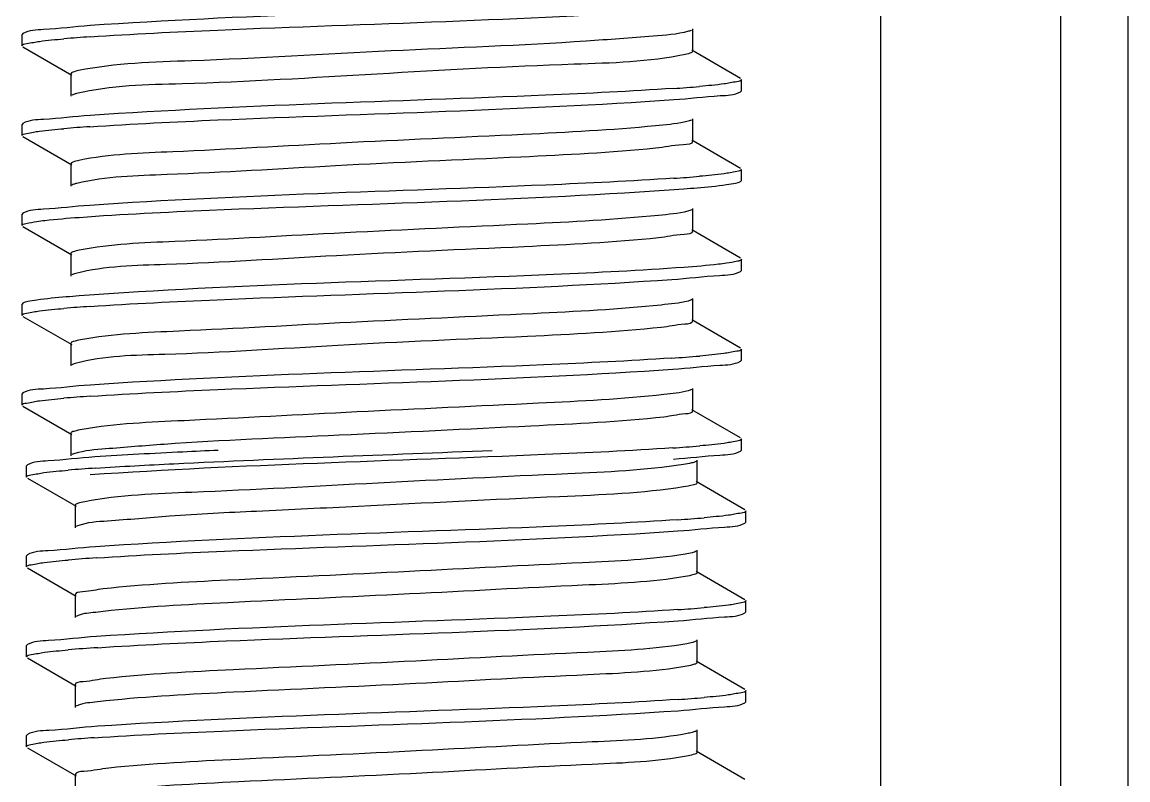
# Model space of a CAD drawing. Extents: x 27938 to 1507990, y 110129 to 923079.
# Drawn here: x 526351.7 to 526644.6, y 382403 to 382603.8 of the extents above; entities that cross this region are included whole.
import ezdxf

# ---------------------------------------------------------------- set-up
doc = ezdxf.new("R2010")
doc.units = 0
doc.header["$LTSCALE"] = 1000
doc.header["$MEASUREMENT"] = 0

msp = doc.modelspace()

# ---------------------------------------------------------------- linework, layer by layer
at = {"linetype": 'Continuous'}
for p, q in [((526579.08, 383675.04), (526579.08, 378934.02)), ((526626.71, 383675.04), (526626.71, 378934.02)), ((526644.57, 383675.04), (526644.57, 378934.02)), ((526351.9, 382600.81), (526351.67, 382600.55)), ((526529.29, 382596.08), (526529.29, 382602.04)), ((526351.67, 382597.57), (526351.67, 382600.55)), ((526351.67, 382597.57), (526351.67, 382600.55)), ((526351.9, 382597.31), (526364.82, 382589.83)), ((526528.16, 382595.46), (526527.28, 382595.24)), ((526541.95, 382588.9), (526529.03, 382596.38)), ((526364.56, 382590.13), (526364.56, 382584.18)), ((526542.18, 382585.67), (526542.18, 382588.64)), ((526542.18, 382585.67), (526542.18, 382588.64)), ((526541.95, 382585.4), (526542.18, 382585.67)), ((526529.29, 382572.27), (526529.29, 382578.22)), ((526351.9, 382577), (526351.67, 382576.74)), ((526351.67, 382573.76), (526351.67, 382576.74)), ((526351.67, 382573.76), (526351.67, 382576.74)), ((526351.9, 382573.5), (526364.82, 382566.02)), ((526541.95, 382565.09), (526529.03, 382572.57)), ((526364.56, 382566.32), (526364.56, 382560.36)), ((526542.18, 382561.85), (526542.18, 382564.83)), ((526541.95, 382561.59), (526542.18, 382561.85)), ((526529.29, 382548.46), (526529.29, 382554.41)), ((526351.9, 382553.18), (526351.67, 382552.92)), ((526351.67, 382549.95), (526351.67, 382552.92)), ((526351.67, 382549.95), (526351.67, 382552.92)), ((526351.9, 382549.69), (526364.82, 382542.2)), ((526541.95, 382541.28), (526529.03, 382548.76)), ((526364.56, 382542.5), (526364.56, 382536.55)), ((526542.18, 382538.04), (526542.18, 382541.02)), ((526542.18, 382538.04), (526542.18, 382541.02)), ((526541.95, 382537.78), (526542.18, 382538.04)), ((526529.29, 382524.64), (526529.29, 382530.6)), ((526351.9, 382529.37), (526351.67, 382529.11)), ((526351.67, 382526.13), (526351.67, 382529.11)), ((526351.67, 382526.13), (526351.67, 382529.11)), ((526351.9, 382525.87), (526364.82, 382518.39)), ((526541.95, 382517.46), (526529.03, 382524.95)), ((526364.56, 382518.69), (526364.56, 382512.74)), ((526542.18, 382514.23), (526542.18, 382517.2)), ((526542.18, 382514.23), (526542.18, 382517.2)), ((526541.95, 382513.97), (526542.18, 382514.23)), ((526351.9, 382505.56), (526351.67, 382505.3)), ((526351.67, 382502.32), (526351.67, 382505.3)), ((526351.67, 382502.32), (526351.67, 382505.3)), ((526529.29, 382500.83), (526529.29, 382506.79)), ((526351.9, 382502.06), (526364.82, 382494.58)), ((526541.95, 382493.65), (526529.03, 382501.13)), ((526364.56, 382494.88), (526364.56, 382488.93)), ((526542.18, 382490.41), (526542.18, 382493.39)), ((526542.18, 382490.41), (526542.18, 382493.39)), ((526541.95, 382490.15), (526542.18, 382490.41)), ((526530.47, 382481.78), (526530.47, 382487.73)), ((526353.09, 382486.51), (526352.86, 382486.25)), ((526352.86, 382483.27), (526352.86, 382486.25)), ((526352.86, 382483.27), (526352.86, 382486.25)), ((526353.09, 382483.01), (526366.01, 382475.53)), ((526543.14, 382474.6), (526530.21, 382482.08)), ((526365.75, 382475.83), (526365.75, 382469.87)), ((526543.36, 382471.36), (526543.36, 382474.34)), ((526543.36, 382471.36), (526543.36, 382474.34)), ((526366.34, 382470.33), (526366.01, 382470.18)), ((526543.14, 382471.1), (526543.36, 382471.36)), ((526530.47, 382457.97), (526530.47, 382463.92)), ((526353.09, 382462.69), (526352.86, 382462.43)), ((526352.86, 382459.46), (526352.86, 382462.43)), ((526352.86, 382459.46), (526352.86, 382462.43)), ((526353.09, 382459.2), (526366.01, 382451.71)), ((526543.14, 382450.79), (526530.21, 382458.27)), ((526365.75, 382452.01), (526365.75, 382446.06)), ((526543.36, 382447.55), (526543.36, 382450.53)), ((526543.36, 382447.55), (526543.36, 382450.53)), ((526543.14, 382447.29), (526543.36, 382447.55)), ((526530.47, 382434.16), (526530.47, 382440.11)), ((526353.09, 382438.88), (526352.86, 382438.62)), ((526352.86, 382435.64), (526352.86, 382438.62)), ((526352.86, 382435.64), (526352.86, 382438.62)), ((526353.09, 382435.38), (526366.01, 382427.9)), ((526543.14, 382426.97), (526530.21, 382434.46)), ((526365.75, 382428.2), (526365.75, 382422.25)), ((526543.36, 382423.74), (526543.36, 382426.71)), ((526543.36, 382423.74), (526543.36, 382426.71)), ((526543.14, 382423.48), (526543.36, 382423.74)), ((526530.47, 382410.34), (526530.47, 382416.3)), ((526353.09, 382415.07), (526352.86, 382414.81)), ((526352.86, 382411.83), (526352.86, 382414.81)), ((526352.86, 382411.83), (526352.86, 382414.81)), ((526353.09, 382411.57), (526366.01, 382404.09)), ((526543.14, 382403.16), (526530.21, 382410.64)), ((526365.75, 382404.39), (526365.75, 382398.44))]:
    msp.add_line(p, q, dxfattribs=at)
for centre, radius, start, end in [((526397.04, 382191.13), 409.72, 93.8311, 94.8034), ((526496.83, 382994.78), 409.43, 273.8314, 274.8049), ((526396.95, 382168.45), 408.59, 93.8387, 94.8036), ((526496.94, 382969.62), 408.07, 273.8418, 274.8039), ((526397.05, 382119.49), 409.92, 93.8298, 94.8034), ((526496.29, 382930.19), 416.29, 273.7844, 274.8062), ((526397.07, 382095.43), 410.18, 93.8281, 94.8033), ((526496.61, 382902.31), 412.21, 273.8119, 274.8058), ((526398.52, 382073.12), 413.44, 93.8035, 94.806), ((526497.97, 382881.17), 410.12, 273.8286, 274.8032), ((526398.88, 382044.78), 417.98, 93.7736, 94.806), ((526498, 382856.95), 409.71, 273.8314, 274.8033), ((526399.31, 382015.53), 423.44, 93.7393, 94.8049), ((526498.11, 382831.73), 408.3, 273.8406, 274.8036), ((526398.12, 382006.72), 408.39, 93.8392, 94.8043)]:
    msp.add_arc(centre, radius, start, end, dxfattribs=at)
for points, knots in [([(526524.02, 382610.08), (526512.74, 382609.31), (526461.29, 382606.84), (526409.79, 382605.64), (526369.69, 382602.92)], [0, 0, 0, 0, 0.219594, 1, 1, 1, 1]), ([(526369.66, 382599.94), (526380.94, 382600.71), (526432.45, 382603.19), (526484.02, 382604.38), (526524.19, 382607.11)], [0, 0, 0, 0, 0.219208, 1, 1, 1, 1]), ([(526369.69, 382602.92), (526365.57, 382602.64), (526359.8, 382601.84), (526353.51, 382601.73), (526351.9, 382600.81)], [0, 0, 0, 0, 0.690341, 1, 1, 1, 1]), ([(526528.16, 382601.41), (526525.14, 382600.56), (526516.01, 382599.91), (526489.85, 382597.85), (526448.96, 382596.42), (526404.28, 382593.61), (526376.45, 382593), (526366.64, 382590.98)], [0, 0, 0, 0, 0.058162, 0.168071, 0.487811, 0.814464, 1, 1, 1, 1]), ([(526529.02, 382601.74), (526528.91, 382601.67), (526528.63, 382601.55), (526528.33, 382601.46), (526528.16, 382601.41)], [0, 0, 0, 0, 0.42353, 1, 1, 1, 1]), ([(526351.67, 382597.57), (526351.67, 382598), (526353.96, 382598.29), (526355.12, 382598.6), (526356.27, 382598.75)], [0, 0, 0, 0, 0.271514, 1, 1, 1, 1]), ([(526527.28, 382595.24), (526517.66, 382593.23), (526490.25, 382592.6), (526445.91, 382590.14), (526402.09, 382587.42), (526375.21, 382587.1), (526366.09, 382584.91)], [0, 0, 0, 0, 0.182454, 0.505768, 0.82583, 1, 1, 1, 1]), ([(526529.28, 382596.08), (526529.28, 382595.94), (526528.83, 382595.64), (526528.45, 382595.54), (526528.16, 382595.46)], [0, 0, 0, 0, 0.319016, 1, 1, 1, 1]), ([(526366.64, 382590.98), (526366.11, 382590.87), (526365.49, 382590.73), (526364.57, 382590.35), (526364.56, 382590.13)], [0, 0, 0, 0, 0.705828, 1, 1, 1, 1]), ([(526524.19, 382586.27), (526512.91, 382585.51), (526461.4, 382583.03), (526409.83, 382581.84), (526369.66, 382579.1)], [0, 0, 0, 0, 0.219216, 1, 1, 1, 1]), ([(526542.18, 382588.64), (526542.18, 382588.21), (526539.91, 382587.92), (526538.76, 382587.61), (526537.61, 382587.46)], [0, 0, 0, 0, 0.271621, 1, 1, 1, 1]), ([(526366.09, 382584.91), (526365.83, 382584.85), (526365.4, 382584.73), (526364.98, 382584.57), (526364.82, 382584.48)], [0, 0, 0, 0, 0.592579, 1, 1, 1, 1]), ([(526369.59, 382576.12), (526380.88, 382576.89), (526432.44, 382579.37), (526484.07, 382580.56), (526524.28, 382583.3)], [0, 0, 0, 0, 0.219139, 1, 1, 1, 1]), ([(526524.28, 382583.3), (526528.37, 382583.58), (526534.11, 382584.38), (526540.35, 382584.49), (526541.95, 382585.4)], [0, 0, 0, 0, 0.690201, 1, 1, 1, 1]), ([(526369.66, 382579.1), (526365.55, 382578.82), (526359.79, 382578.02), (526353.5, 382577.92), (526351.9, 382577)], [0, 0, 0, 0, 0.690313, 1, 1, 1, 1]), ([(526528.42, 382577.67), (526527.98, 382577.53), (526525.03, 382576.89), (526522.02, 382576.6), (526519.47, 382576.35)], [0, 0, 0, 0, 0.153018, 1, 1, 1, 1]), ([(526529.02, 382577.92), (526528.94, 382577.87), (526528.74, 382577.78), (526528.54, 382577.71), (526528.42, 382577.67)], [0, 0, 0, 0, 0.437488, 1, 1, 1, 1]), ([(526351.67, 382573.76), (526351.67, 382574.19), (526353.95, 382574.48), (526355.1, 382574.79), (526356.25, 382574.94)], [0, 0, 0, 0, 0.271573, 1, 1, 1, 1]), ([(526519.47, 382576.35), (526507.82, 382575.22), (526480.01, 382573.79), (526437.35, 382571.97), (526398.18, 382569.62), (526374.88, 382568.84), (526366.72, 382567.19)], [0, 0, 0, 0, 0.229419, 0.545629, 0.836777, 1, 1, 1, 1]), ([(526529.28, 382572.27), (526529.29, 382571.38), (526524.21, 382571.39), (526521.92, 382570.64), (526519.47, 382570.4)], [0, 0, 0, 0, 0.264916, 1, 1, 1, 1]), ([(526519.47, 382570.4), (526507.62, 382569.25), (526479.35, 382567.8), (526436.14, 382566.02), (526397.05, 382563.46), (526373.92, 382562.95), (526366.13, 382561.1)], [0, 0, 0, 0, 0.2326, 0.552547, 0.843546, 1, 1, 1, 1]), ([(526366.72, 382567.19), (526366.17, 382567.08), (526365.53, 382566.93), (526364.57, 382566.55), (526364.56, 382566.32)], [0, 0, 0, 0, 0.7068, 1, 1, 1, 1]), ([(526542.18, 382564.83), (526542.18, 382564.4), (526539.91, 382564.11), (526538.76, 382563.8), (526537.61, 382563.65)], [0, 0, 0, 0, 0.27162, 1, 1, 1, 1]), ([(526366.13, 382561.1), (526365.86, 382561.04), (526365.42, 382560.92), (526364.99, 382560.76), (526364.83, 382560.67)], [0, 0, 0, 0, 0.593817, 1, 1, 1, 1]), ([(526524.28, 382562.47), (526513, 382561.7), (526461.44, 382559.21), (526409.81, 382558.03), (526369.59, 382555.29)], [0, 0, 0, 0, 0.219057, 1, 1, 1, 1]), ([(526526.97, 382559.68), (526528.13, 382559.77), (526531.91, 382560.06), (526535.69, 382560.4), (526538.29, 382560.77)], [0, 0, 0, 0, 0.307408, 1, 1, 1, 1]), ([(526538.29, 382560.77), (526539.09, 382560.88), (526540.31, 382561.09), (526541.56, 382561.37), (526541.95, 382561.59)], [0, 0, 0, 0, 0.643328, 1, 1, 1, 1]), ([(526366.81, 382552.11), (526378.28, 382552.96), (526431.67, 382555.56), (526485.13, 382556.61), (526526.97, 382559.68)], [0, 0, 0, 0, 0.215175, 1, 1, 1, 1]), ([(526369.59, 382555.29), (526365.5, 382555.01), (526359.76, 382554.21), (526353.5, 382554.1), (526351.9, 382553.18)], [0, 0, 0, 0, 0.690243, 1, 1, 1, 1]), ([(526529.03, 382554.11), (526528.71, 382553.92), (526525.79, 382553.13), (526522.84, 382552.88), (526520.24, 382552.62)], [0, 0, 0, 0, 0.123706, 1, 1, 1, 1]), ([(526351.67, 382549.95), (526351.67, 382550.32), (526353.56, 382550.63), (526354.56, 382550.89), (526355.53, 382551.03)], [0, 0, 0, 0, 0.274517, 1, 1, 1, 1]), ([(526355.53, 382551.03), (526356.25, 382551.13), (526359.99, 382551.59), (526363.76, 382551.89), (526366.81, 382552.11)], [0, 0, 0, 0, 0.191294, 1, 1, 1, 1]), ([(526520.24, 382552.62), (526508.74, 382551.46), (526481.01, 382550.04), (526438.27, 382548.19), (526398.74, 382545.85), (526375.13, 382545.04), (526366.82, 382543.39)], [0, 0, 0, 0, 0.225655, 0.541544, 0.834585, 1, 1, 1, 1]), ([(526529.28, 382548.46), (526529.29, 382547.64), (526524.63, 382547.58), (526522.5, 382546.89), (526520.24, 382546.66)], [0, 0, 0, 0, 0.265544, 1, 1, 1, 1]), ([(526520.24, 382546.66), (526508.41, 382545.47), (526479.96, 382544.01), (526436.38, 382542.25), (526396.97, 382539.55), (526373.63, 382539.22), (526365.91, 382537.24)], [0, 0, 0, 0, 0.230626, 0.552451, 0.845297, 1, 1, 1, 1]), ([(526366.82, 382543.39), (526366.25, 382543.28), (526365.58, 382543.13), (526364.57, 382542.74), (526364.56, 382542.5)], [0, 0, 0, 0, 0.707997, 1, 1, 1, 1]), ([(526538.29, 382539.93), (526537.57, 382539.83), (526533.81, 382539.37), (526530.02, 382539.07), (526526.97, 382538.84)], [0, 0, 0, 0, 0.191405, 1, 1, 1, 1]), ([(526542.18, 382541.02), (526542.18, 382540.64), (526540.27, 382540.33), (526539.27, 382540.07), (526538.29, 382539.93)], [0, 0, 0, 0, 0.27438, 1, 1, 1, 1]), ([(526365.91, 382537.24), (526365.69, 382537.18), (526365.32, 382537.08), (526364.96, 382536.93), (526364.83, 382536.85)], [0, 0, 0, 0, 0.585637, 1, 1, 1, 1]), ([(526526.97, 382538.84), (526515.48, 382538), (526462.09, 382535.4), (526408.62, 382534.35), (526366.81, 382531.28)], [0, 0, 0, 0, 0.215463, 1, 1, 1, 1]), ([(526523.76, 382535.64), (526527.97, 382535.93), (526533.87, 382536.74), (526540.31, 382536.84), (526541.95, 382537.78)], [0, 0, 0, 0, 0.69075, 1, 1, 1, 1]), ([(526369.67, 382528.5), (526380.9, 382529.26), (526432.26, 382531.74), (526483.69, 382532.95), (526523.76, 382535.64)], [0, 0, 0, 0, 0.218807, 1, 1, 1, 1]), ([(526366.81, 382531.28), (526365.65, 382531.19), (526361.88, 382530.89), (526358.12, 382530.56), (526355.53, 382530.19)], [0, 0, 0, 0, 0.307527, 1, 1, 1, 1]), ([(526355.53, 382530.19), (526354.74, 382530.08), (526353.52, 382529.87), (526352.28, 382529.59), (526351.9, 382529.37)], [0, 0, 0, 0, 0.64305, 1, 1, 1, 1]), ([(526520.98, 382528.88), (526509.71, 382527.7), (526482.26, 382526.3), (526439.67, 382524.41), (526399.76, 382522.14), (526375.78, 382521.23), (526367.18, 382519.65)], [0, 0, 0, 0, 0.220681, 0.534812, 0.829794, 1, 1, 1, 1]), ([(526529.03, 382530.3), (526528.73, 382530.12), (526526.07, 382529.37), (526523.35, 382529.13), (526520.98, 382528.88)], [0, 0, 0, 0, 0.125952, 1, 1, 1, 1]), ([(526351.67, 382526.13), (526351.67, 382526.57), (526353.96, 382526.85), (526355.12, 382527.17), (526356.27, 382527.32)], [0, 0, 0, 0, 0.271502, 1, 1, 1, 1]), ([(526529.28, 382524.64), (526529.29, 382523.89), (526525.03, 382523.76), (526523.06, 382523.15), (526520.98, 382522.93)], [0, 0, 0, 0, 0.266345, 1, 1, 1, 1]), ([(526520.98, 382522.93), (526509.2, 382521.69), (526480.62, 382520.24), (526436.69, 382518.49), (526396.97, 382515.64), (526373.41, 382515.48), (526365.74, 382513.38)], [0, 0, 0, 0, 0.228367, 0.551843, 0.846598, 1, 1, 1, 1]), ([(526367.18, 382519.65), (526366.52, 382519.53), (526365.77, 382519.36), (526364.57, 382518.96), (526364.56, 382518.69)], [0, 0, 0, 0, 0.71244, 1, 1, 1, 1]), ([(526542.18, 382517.2), (526542.18, 382516.77), (526539.88, 382516.48), (526538.71, 382516.17), (526537.55, 382516.02)], [0, 0, 0, 0, 0.271396, 1, 1, 1, 1]), ([(526365.74, 382513.38), (526365.56, 382513.33), (526365.25, 382513.23), (526364.94, 382513.11), (526364.83, 382513.04)], [0, 0, 0, 0, 0.578205, 1, 1, 1, 1]), ([(526523.76, 382514.81), (526512.47, 382514.05), (526461.1, 382511.58), (526409.68, 382510.39), (526369.67, 382507.67)], [0, 0, 0, 0, 0.220215, 1, 1, 1, 1]), ([(526524.02, 382511.85), (526528.17, 382512.13), (526533.99, 382512.93), (526540.33, 382513.04), (526541.95, 382513.97)], [0, 0, 0, 0, 0.690494, 1, 1, 1, 1]), ([(526369.69, 382504.69), (526380.94, 382505.45), (526432.39, 382507.93), (526483.89, 382509.13), (526524.02, 382511.85)], [0, 0, 0, 0, 0.219095, 1, 1, 1, 1]), ([(526369.67, 382507.67), (526365.56, 382507.39), (526359.79, 382506.59), (526353.5, 382506.48), (526351.9, 382505.56)], [0, 0, 0, 0, 0.690325, 1, 1, 1, 1]), ([(526521.69, 382505.14), (526510.66, 382503.94), (526483.52, 382502.56), (526441.13, 382500.64), (526400.87, 382498.44), (526376.51, 382497.43), (526367.61, 382495.91)], [0, 0, 0, 0, 0.215579, 0.527777, 0.824697, 1, 1, 1, 1]), ([(526529.03, 382506.48), (526528.75, 382506.32), (526526.33, 382505.61), (526523.85, 382505.38), (526521.69, 382505.14)], [0, 0, 0, 0, 0.128341, 1, 1, 1, 1]), ([(526351.67, 382502.32), (526351.67, 382502.75), (526353.96, 382503.04), (526355.12, 382503.35), (526356.28, 382503.5)], [0, 0, 0, 0, 0.27149, 1, 1, 1, 1]), ([(526521.69, 382499.19), (526509.99, 382497.91), (526481.27, 382496.54), (526437.17, 382494.35), (526399.53, 382492.83), (526376.25, 382490.93), (526368.25, 382490.3), (526365.6, 382489.53)], [0, 0, 0, 0, 0.225842, 0.550753, 0.847452, 0.947141, 1, 1, 1, 1]), ([(526529.28, 382500.83), (526529.29, 382500.14), (526525.41, 382499.95), (526523.59, 382499.4), (526521.69, 382499.19)], [0, 0, 0, 0, 0.267239, 1, 1, 1, 1]), ([(526367.61, 382495.91), (526366.85, 382495.78), (526366, 382495.58), (526364.57, 382495.19), (526364.56, 382494.88)], [0, 0, 0, 0, 0.716487, 1, 1, 1, 1]), ([(526542.18, 382493.39), (526542.18, 382492.96), (526539.9, 382492.67), (526538.74, 382492.36), (526537.59, 382492.21)], [0, 0, 0, 0, 0.271545, 1, 1, 1, 1]), ([(526365.6, 382489.53), (526365.45, 382489.48), (526365.18, 382489.4), (526364.93, 382489.29), (526364.83, 382489.23)], [0, 0, 0, 0, 0.571482, 1, 1, 1, 1]), ([(526524.02, 382491.01), (526512.73, 382490.25), (526461.29, 382487.77), (526409.78, 382486.58), (526369.69, 382483.85)], [0, 0, 0, 0, 0.21961, 1, 1, 1, 1]), ([(526403.6, 382490.36), (526400.49, 382490.22), (526389.58, 382489.71), (526378.68, 382489.14), (526370.9, 382488.62)], [0, 0, 0, 0, 0.285814, 1, 1, 1, 1]), ([(526371.1, 382485.65), (526378.02, 382486.12), (526413.05, 382487.97), (526448.11, 382489.19), (526476.22, 382490.36)], [0, 0, 0, 0, 0.197909, 1, 1, 1, 1]), ([(526524.19, 382488.05), (526528.3, 382488.33), (526534.06, 382489.12), (526540.34, 382489.23), (526541.95, 382490.15)], [0, 0, 0, 0, 0.690311, 1, 1, 1, 1]), ([(526370.9, 382488.62), (526366.78, 382488.34), (526361, 382487.54), (526354.7, 382487.43), (526353.09, 382486.51)], [0, 0, 0, 0, 0.69038, 1, 1, 1, 1]), ([(526526.84, 382486.6), (526516.72, 382485.02), (526489.67, 382483.91), (526446.28, 382481.75), (526403.68, 382479.37), (526377.6, 382478.52), (526368.25, 382476.76)], [0, 0, 0, 0, 0.193419, 0.509669, 0.820525, 1, 1, 1, 1]), ([(526530.21, 382487.43), (526529.84, 382487.22), (526528.7, 382486.93), (526527.57, 382486.72), (526526.84, 382486.6)], [0, 0, 0, 0, 0.365805, 1, 1, 1, 1]), ([(526352.86, 382483.27), (526352.86, 382483.7), (526355.15, 382483.99), (526356.3, 382484.3), (526357.45, 382484.45)], [0, 0, 0, 0, 0.271503, 1, 1, 1, 1]), ([(526530.47, 382481.78), (526530.47, 382481.42), (526528.73, 382481.03), (526527.75, 382480.79), (526526.84, 382480.65)], [0, 0, 0, 0, 0.279396, 1, 1, 1, 1]), ([(526526.84, 382480.65), (526516, 382478.95), (526487.19, 382477.88), (526449.52, 382475.89), (526415.1, 382474.26), (526392.88, 382473.22), (526377.19, 382471.73), (526368.85, 382471.29), (526366.34, 382470.33)], [0, 0, 0, 0, 0.204493, 0.536108, 0.703957, 0.847329, 0.949842, 1, 1, 1, 1]), ([(526368.25, 382476.76), (526367.62, 382476.64), (526366.9, 382476.48), (526365.75, 382476.09), (526365.75, 382475.83)], [0, 0, 0, 0, 0.711689, 1, 1, 1, 1]), ([(526525.35, 382471.97), (526514.11, 382471.21), (526462.69, 382468.73), (526411.21, 382467.53), (526371.1, 382464.82)], [0, 0, 0, 0, 0.219009, 1, 1, 1, 1]), ([(526543.36, 382474.34), (526543.36, 382473.9), (526541.07, 382473.62), (526539.91, 382473.31), (526538.76, 382473.16)], [0, 0, 0, 0, 0.271487, 1, 1, 1, 1]), ([(526371.37, 382461.86), (526382.68, 382462.62), (526434.01, 382465.08), (526485.41, 382466.28), (526525.38, 382469)], [0, 0, 0, 0, 0.220461, 1, 1, 1, 1]), ([(526525.38, 382469), (526529.49, 382469.27), (526535.25, 382470.07), (526541.53, 382470.18), (526543.14, 382471.1)], [0, 0, 0, 0, 0.690295, 1, 1, 1, 1]), ([(526371.1, 382464.82), (526366.93, 382464.54), (526361.08, 382463.73), (526354.71, 382463.63), (526353.09, 382462.69)], [0, 0, 0, 0, 0.690587, 1, 1, 1, 1]), ([(526530.21, 382463.62), (526529.89, 382463.43), (526528.91, 382463.16), (526527.93, 382462.97), (526527.31, 382462.87)], [0, 0, 0, 0, 0.371889, 1, 1, 1, 1]), ([(526352.86, 382459.46), (526352.86, 382459.89), (526355.17, 382460.18), (526356.34, 382460.49), (526357.5, 382460.64)], [0, 0, 0, 0, 0.271316, 1, 1, 1, 1]), ([(526527.31, 382462.87), (526518.35, 382461.36), (526493.89, 382460.34), (526453.55, 382458.15), (526411.2, 382456.22), (526384.14, 382454.85), (526373.17, 382453.64)], [0, 0, 0, 0, 0.176567, 0.473968, 0.785687, 1, 1, 1, 1]), ([(526530.47, 382457.97), (526530.47, 382457.65), (526528.98, 382457.25), (526528.11, 382457.05), (526527.31, 382456.91)], [0, 0, 0, 0, 0.282619, 1, 1, 1, 1]), ([(526527.31, 382456.91), (526518.35, 382455.41), (526493.89, 382454.39), (526453.55, 382452.19), (526411.2, 382450.27), (526384.14, 382448.9), (526373.17, 382447.68)], [0, 0, 0, 0, 0.176567, 0.473968, 0.785687, 1, 1, 1, 1]), ([(526373.17, 382453.64), (526371.32, 382453.43), (526369.54, 382452.89), (526365.75, 382452.7), (526365.75, 382452.01)], [0, 0, 0, 0, 0.732504, 1, 1, 1, 1]), ([(526543.36, 382450.53), (526543.36, 382450.09), (526541.08, 382449.81), (526539.92, 382449.49), (526538.76, 382449.34)], [0, 0, 0, 0, 0.271508, 1, 1, 1, 1]), ([(526373.17, 382447.68), (526372.28, 382447.58), (526369.9, 382447.22), (526367.33, 382447.13), (526366.01, 382446.36)], [0, 0, 0, 0, 0.371135, 1, 1, 1, 1]), ([(526525.38, 382448.16), (526514.17, 382447.4), (526462.83, 382444.92), (526411.44, 382443.71), (526371.37, 382441.02)], [0, 0, 0, 0, 0.218674, 1, 1, 1, 1]), ([(526525.46, 382445.19), (526529.55, 382445.47), (526535.29, 382446.26), (526541.54, 382446.37), (526543.14, 382447.29)], [0, 0, 0, 0, 0.690211, 1, 1, 1, 1]), ([(526371.7, 382438.07), (526383.03, 382438.82), (526434.28, 382441.28), (526485.6, 382442.47), (526525.46, 382445.19)], [0, 0, 0, 0, 0.22129, 1, 1, 1, 1]), ([(526371.37, 382441.02), (526367.14, 382440.74), (526361.21, 382439.92), (526354.74, 382439.83), (526353.09, 382438.88)], [0, 0, 0, 0, 0.690864, 1, 1, 1, 1]), ([(526530.21, 382439.81), (526529.93, 382439.64), (526529.1, 382439.4), (526528.27, 382439.22), (526527.75, 382439.13)], [0, 0, 0, 0, 0.378691, 1, 1, 1, 1]), ([(526352.86, 382435.64), (526352.86, 382436.09), (526355.21, 382436.37), (526356.4, 382436.69), (526357.58, 382436.84)], [0, 0, 0, 0, 0.271062, 1, 1, 1, 1]), ([(526527.75, 382439.13), (526519.08, 382437.57), (526495, 382436.63), (526455.01, 382434.38), (526412.46, 382432.48), (526385.09, 382431.09), (526373.88, 382429.9)], [0, 0, 0, 0, 0.171474, 0.466939, 0.780589, 1, 1, 1, 1]), ([(526530.47, 382434.16), (526530.47, 382433.87), (526529.21, 382433.48), (526528.44, 382433.3), (526527.75, 382433.18)], [0, 0, 0, 0, 0.286481, 1, 1, 1, 1]), ([(526527.75, 382433.18), (526519.08, 382431.61), (526495, 382430.68), (526455.01, 382428.42), (526412.46, 382426.53), (526385.09, 382425.14), (526373.88, 382423.95)], [0, 0, 0, 0, 0.171474, 0.466939, 0.780589, 1, 1, 1, 1]), ([(526373.88, 382429.9), (526371.85, 382429.68), (526369.91, 382429.08), (526365.75, 382428.94), (526365.75, 382428.2)], [0, 0, 0, 0, 0.733441, 1, 1, 1, 1]), ([(526543.36, 382426.71), (526543.36, 382426.28), (526541.09, 382426), (526539.94, 382425.68), (526538.79, 382425.53)], [0, 0, 0, 0, 0.271591, 1, 1, 1, 1]), ([(526373.88, 382423.95), (526372.89, 382423.84), (526370.28, 382423.45), (526367.46, 382423.39), (526366.01, 382422.55)], [0, 0, 0, 0, 0.373237, 1, 1, 1, 1]), ([(526525.46, 382424.35), (526514.29, 382423.59), (526463.04, 382421.12), (526411.73, 382419.9), (526371.7, 382417.23)], [0, 0, 0, 0, 0.218156, 1, 1, 1, 1]), ([(526525.43, 382421.37), (526529.53, 382421.65), (526535.27, 382422.45), (526541.54, 382422.56), (526543.14, 382423.48)], [0, 0, 0, 0, 0.690244, 1, 1, 1, 1]), ([(526370.78, 382414.19), (526382.06, 382414.96), (526433.61, 382417.45), (526485.22, 382418.63), (526525.43, 382421.37)], [0, 0, 0, 0, 0.219098, 1, 1, 1, 1]), ([(526371.7, 382417.23), (526367.39, 382416.94), (526361.35, 382416.11), (526354.76, 382416.03), (526353.09, 382415.07)], [0, 0, 0, 0, 0.691174, 1, 1, 1, 1]), ([(526528.16, 382415.39), (526519.78, 382413.76), (526496.09, 382412.93), (526456.46, 382410.6), (526413.74, 382408.75), (526386.06, 382407.33), (526374.61, 382406.16)], [0, 0, 0, 0, 0.166363, 0.459884, 0.775471, 1, 1, 1, 1]), ([(526530.21, 382415.99), (526529.97, 382415.86), (526529.28, 382415.63), (526528.59, 382415.48), (526528.16, 382415.39)], [0, 0, 0, 0, 0.386332, 1, 1, 1, 1]), ([(526352.86, 382411.83), (526352.86, 382412.26), (526355.13, 382412.55), (526356.28, 382412.86), (526357.42, 382413.01)], [0, 0, 0, 0, 0.27163, 1, 1, 1, 1]), ([(526528.16, 382409.44), (526519.78, 382407.81), (526496.09, 382406.97), (526456.46, 382404.65), (526413.74, 382402.79), (526386.06, 382401.38), (526374.61, 382400.21)], [0, 0, 0, 0, 0.166363, 0.459884, 0.775471, 1, 1, 1, 1]), ([(526530.47, 382410.34), (526530.47, 382410.1), (526529.42, 382409.71), (526528.74, 382409.56), (526528.16, 382409.44)], [0, 0, 0, 0, 0.291155, 1, 1, 1, 1]), ([(526374.61, 382406.16), (526372.4, 382405.94), (526370.31, 382405.27), (526365.75, 382405.19), (526365.75, 382404.39)], [0, 0, 0, 0, 0.734279, 1, 1, 1, 1])]:
    msp.add_open_spline(points, degree=3, knots=knots, dxfattribs=at)
for points in [[(526356.27, 382598.75), (526358.42, 382599.03), (526360.57, 382599.23), (526362.73, 382599.42)], [(526537.61, 382587.46), (526535.46, 382587.18), (526533.29, 382586.98), (526531.13, 382586.8)], [(526356.25, 382574.94), (526358.4, 382575.22), (526360.57, 382575.42), (526362.73, 382575.6)], [(526537.61, 382563.65), (526535.45, 382563.37), (526533.28, 382563.17), (526531.12, 382562.98)], [(526356.27, 382527.32), (526358.42, 382527.59), (526360.57, 382527.79), (526362.73, 382527.98)], [(526537.55, 382516.02), (526535.43, 382515.74), (526533.3, 382515.54), (526531.17, 382515.36)], [(526356.28, 382503.5), (526358.42, 382503.78), (526360.57, 382503.98), (526362.73, 382504.16)], [(526537.59, 382492.21), (526535.45, 382491.93), (526533.3, 382491.73), (526531.15, 382491.55)], [(526357.45, 382484.45), (526359.59, 382484.73), (526361.74, 382484.93), (526363.88, 382485.11)], [(526538.76, 382473.16), (526536.62, 382472.88), (526534.46, 382472.68), (526532.31, 382472.5)], [(526357.5, 382460.64), (526359.62, 382460.92), (526361.74, 382461.11), (526363.86, 382461.3)], [(526538.76, 382449.34), (526536.62, 382449.07), (526534.46, 382448.87), (526532.31, 382448.68)], [(526357.58, 382436.84), (526359.66, 382437.11), (526361.75, 382437.3), (526363.85, 382437.48)], [(526538.79, 382425.53), (526536.64, 382425.25), (526534.47, 382425.05), (526532.3, 382424.87)], [(526357.42, 382413.01), (526359.58, 382413.29), (526361.75, 382413.49), (526363.92, 382413.67)]]:
    msp.add_open_spline(points, degree=3, dxfattribs=at)

doc.saveas('drawing.dxf')
